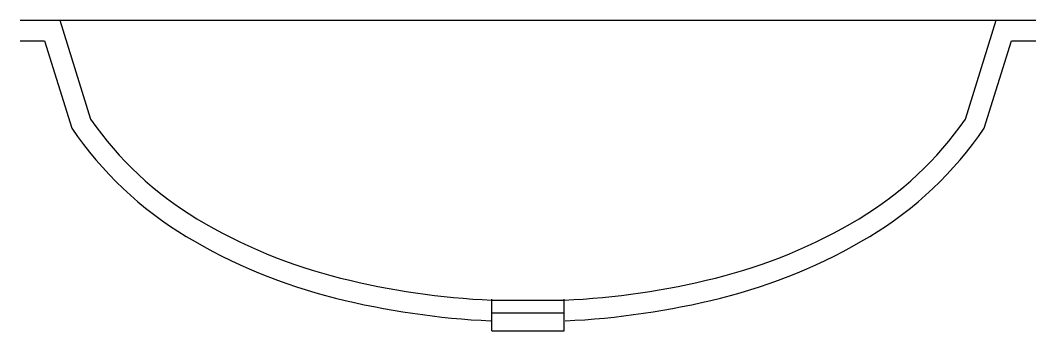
# Model space of a CAD drawing. Extents: x -0.245 to 0.245, y -0.075 to 0.075.
import ezdxf

# ---------------------------------------------------------------- set-up
doc = ezdxf.new("R2010")
doc.units = 0
doc.header["$LTSCALE"] = 0.02
doc.header["$MEASUREMENT"] = 0
doc.layers.get('0').update_dxf_attribs({"linetype": 'CONTINUOUS'})

msp = doc.modelspace()

# ---------------------------------------------------------------- linework, layer by layer
for points in [[(-0.245, 0.075), (0.245, 0.075)], [(-0.245, 0.065), (-0.23329, 0.065)], [(0.23329, 0.065), (0.245, 0.065)], [(-0.01743, -0.075), (-0.01743, -0.05968)], [(-0.01743, -0.06023), (0.01743, -0.06023)], [(0.01743, -0.075), (0.01743, -0.05983)], [(-0.01743, -0.06628), (0.01743, -0.06628)], [(-0.01743, -0.075), (0.01743, -0.075)]]:
    msp.add_lwpolyline(points)
for points in [[(-0.22593, 0.075), (-0.21105, 0.02724, 0.106947), (-0.15976, -0.02091, 0.074372), (-0.09051, -0.04955, 0.049346), (-0.01743, -0.06023, 0.061006)], [(0.01743, -0.06023, 0.049346), (0.09051, -0.04955, 0.074372), (0.15976, -0.02091, 0.106947), (0.21105, 0.02724), (0.22593, 0.075)], [(-0.23329, 0.065), (-0.22015, 0.02284, 0.10916), (-0.1649, -0.02948, 0.074372), (-0.09292, -0.05925, 0.049346), (-0.0179, -0.07022, 0.049346)], [(0.0179, -0.07022, 0.049346), (0.09292, -0.05925, 0.074372), (0.1649, -0.02948, 0.10916), (0.22015, 0.02284), (0.23329, 0.065)]]:
    msp.add_lwpolyline(points, format="xyb")

doc.saveas('drawing.dxf')
